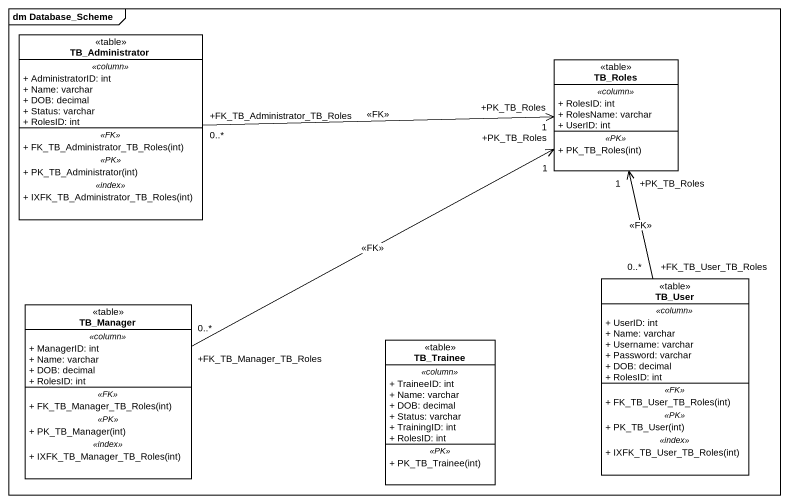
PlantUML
@startuml
mainframe dm Database_Scheme
hide circle
hide empty members
skinparam classAttributeIconSize 0
class TB_Administrator <<table>> {
  .. <<column>> ..
  + AdministratorID: int
  + Name: varchar
  + DOB: decimal
  + Status: varchar
  + RolesID: int
  .. <<FK>> ..
  + FK_TB_Administrator_TB_Roles(int)
  .. <<PK>> ..
  + PK_TB_Administrator(int)
  .. <<index>> ..
  + IXFK_TB_Administrator_TB_Roles(int)
}
class TB_Roles <<table>> {
  .. <<column>> ..
  + RolesID: int
  + RolesName: varchar
  + UserID: int
  .. <<PK>> ..
  + PK_TB_Roles(int)
}
class TB_User <<table>> {
  .. <<column>> ..
  + UserID: int
  + Name: varchar
  + Username: varchar
  + Password: varchar
  + DOB: decimal
  + RolesID: int
  .. <<FK>> ..
  + FK_TB_User_TB_Roles(int)
  .. <<PK>> ..
  + PK_TB_User(int)
  .. <<index>> ..
  + IXFK_TB_User_TB_Roles(int)
}
class TB_Manager <<table>> {
  .. <<column>> ..
  + ManagerID: int
  + Name: varchar
  + DOB: decimal
  + RolesID: int
  .. <<FK>> ..
  + FK_TB_Manager_TB_Roles(int)
  .. <<PK>> ..
  + PK_TB_Manager(int)
  .. <<index>> ..
  + IXFK_TB_Manager_TB_Roles(int)
}
class TB_Trainee <<table>> {
  .. <<column>> ..
  + TraineeID: int
  + Name: varchar
  + DOB: decimal
  + Status: varchar
  + TrainingID: int
  + RolesID: int
  .. <<PK>> ..
  + PK_TB_Trainee(int)
}
TB_Administrator "+FK_TB_Administrator_TB_Roles\n0..*" -right-> "+PK_TB_Roles\n1" TB_Roles : <<FK>>
TB_User "+FK_TB_User_TB_Roles\n0..*" -up-> "+PK_TB_Roles\n1" TB_Roles : <<FK>>
TB_Manager "+FK_TB_Manager_TB_Roles\n0..*" -right-> "+PK_TB_Roles\n1" TB_Roles : <<FK>>
@enduml
